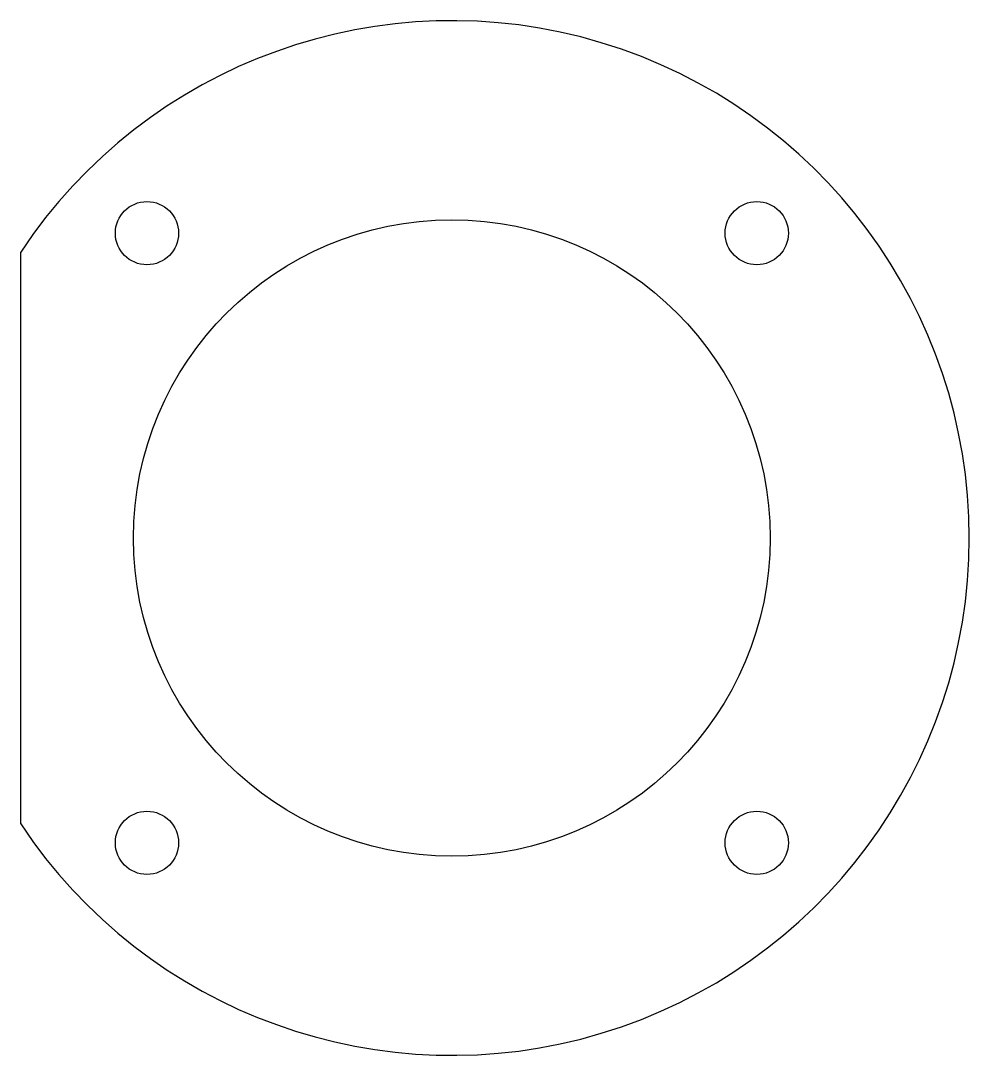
# Model space of a CAD drawing. Header units: millimetres. Extents: x -150 to 180, y -180 to 180.
import ezdxf

# ---------------------------------------------------------------- set-up
doc = ezdxf.new("R2010")
doc.units = ezdxf.units.MM

msp = doc.modelspace()

# ---------------------------------------------------------------- linework, layer by layer
at = {"color": 7, "linetype": 'Continuous', "lineweight": 25}
msp.add_line((-150, -99.5), (-150, 99.5), dxfattribs=at)
for centre, radius in [((-106.07, 106.07), 11), ((106.07, 106.07), 11), ((0, 0), 110.75), ((-106.07, -106.07), 11), ((106.07, -106.07), 11)]:
    msp.add_circle(centre, radius, dxfattribs=at)
msp.add_arc((0, 0), 180, 213.5573, 146.4427, dxfattribs=at)

doc.saveas('drawing.dxf')
